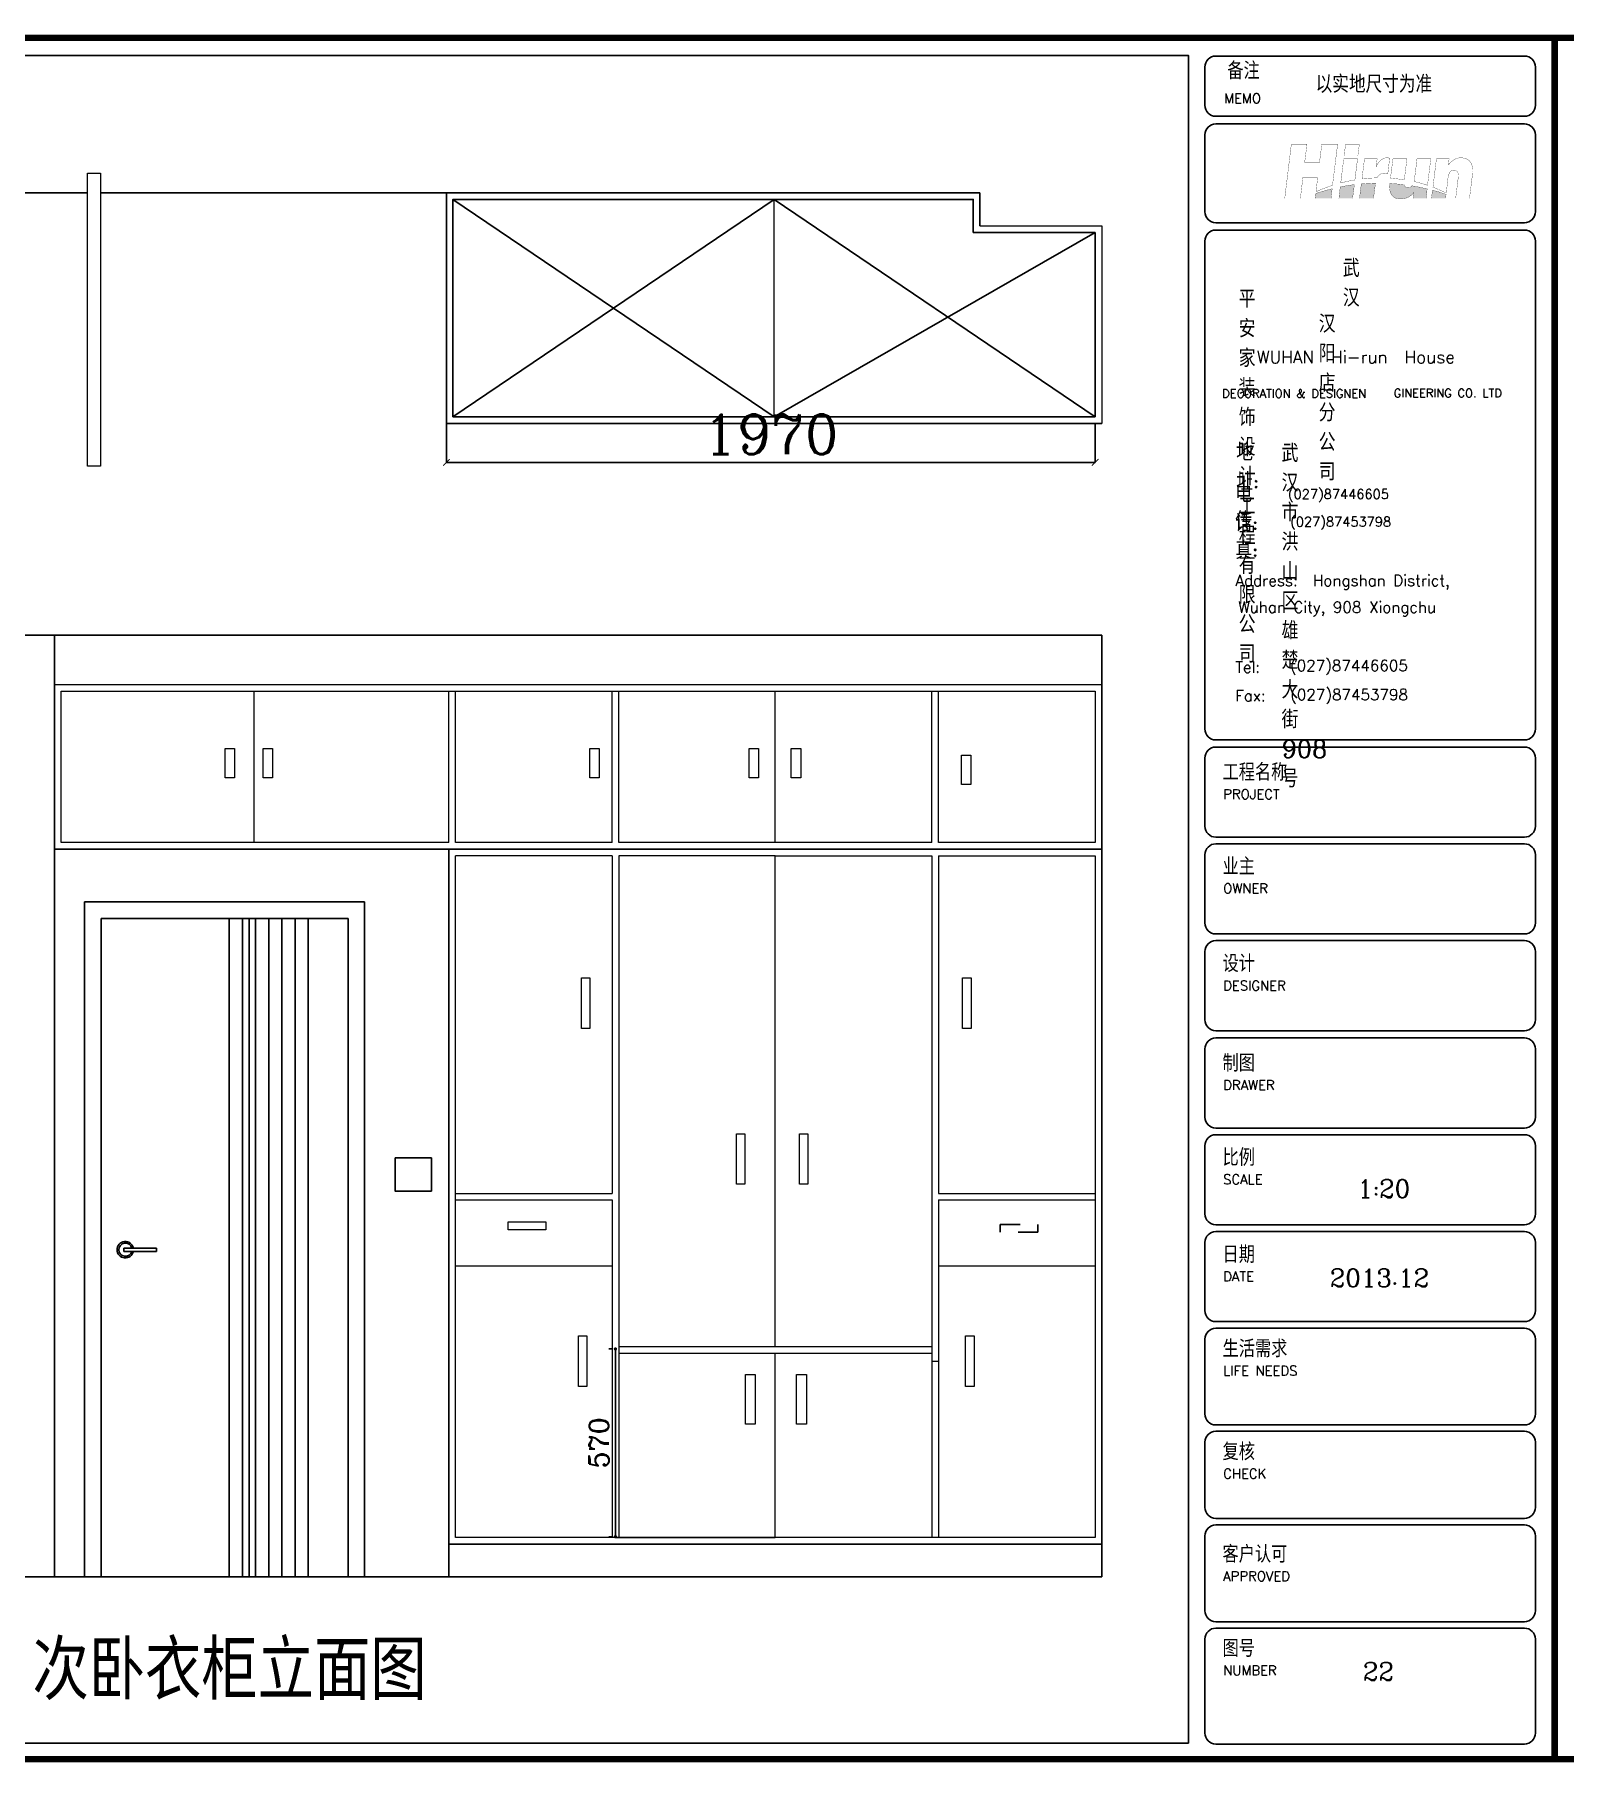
# Model space of a CAD drawing. Header units: millimetres. Extents: x 450898 to 533685, y -921830 to -458543.
# Drawn here: x 499270 to 503915, y -912629 to -907382 of the extents above; entities that cross this region are included whole.
import ezdxf

# ---------------------------------------------------------------- set-up
doc = ezdxf.new("R2010")
doc.units = ezdxf.units.MM
doc.header["$MEASUREMENT"] = 0
doc.header["$PDMODE"] = 3
doc.linetypes.add('ACAD_ISO03W100', pattern=[30, 12, -18])
doc.layers.get('0').update_dxf_attribs({"linetype": 'CONTINUOUS'})
doc.layers.get('DEFPOINTS').update_dxf_attribs({"linetype": 'CONTINUOUS'})
for name, color, linetype in [('8', 8, 'CONTINUOUS'), ('DOOR', 1, 'CONTINUOUS'), ('txt', 7, 'CONTINUOUS'), ('墙线', 5, 'CONTINUOUS'), ('家具', 7, 'CONTINUOUS')]:
    doc.layers.add(name, color=color, linetype=linetype)
doc.layers.add('门窗', color=4, linetype='CONTINUOUS', lineweight=13)
doc.styles.add('HZXY', font='complex.shx', dxfattribs={"bigfont": 'HZXY.shx'})
doc.styles.add('ROMAND', font='romand')
doc.styles.get("Standard").update_dxf_attribs({"font": 'complex.shx', "bigfont": 'hzxy.shx'})
doc.dimstyles.new('DIM30', dxfattribs={"dimtxt": 60, "dimasz": 10, "dimexe": 20, "dimexo": 20, "dimgap": 20, "dimtad": 1, "dimdec": 0, "dimzin": 0, "dimdsep": 46, "dimtxsty": 'HZXY', "dimblk": 'DOT', "dimcen": 0, "dimclrd": 2, "dimclre": 2, "dimclrt": 2, "dimadec": 0, "dimazin": 0, "dimtfac": 1, "dimtdec": 0, "dimtmove": 2, "dimatfit": 3, "dimfxl": 0, "dimtolj": 1, "dimtzin": 0, "dimarcsym": 0})
doc.dimstyles.new('LMDIM40', dxfattribs={"dimtxt": 80, "dimasz": 20, "dimexe": 0, "dimexo": 0, "dimgap": 25, "dimtad": 1, "dimdec": 0, "dimzin": 0, "dimdsep": 46, "dimtxsty": 'Standard', "dimblk1": 'DOT', "dimblk2": 'DOT', "dimsah": 1, "dimcen": 0, "dimclrd": 2, "dimclre": 2, "dimclrt": 2, "dimadec": 0, "dimazin": 0, "dimtfac": 1, "dimtdec": 0, "dimtmove": 2, "dimatfit": 3, "dimldrblk": 'DOT', "dimfxl": 0, "dimtolj": 1, "dimtzin": 0, "dimarcsym": 0})

# ---------------------------------------------------------------- blocks, each defined once
blk = doc.blocks.new('_ArchTick')
at = {"color": 0, "linetype": 'ByBlock', "const_width": 0.15}
blk.add_lwpolyline([(-0.5, -0.5), (0.5, 0.5)], dxfattribs=at)
blk = doc.blocks.new('*D693')
at = {"layer": 'DEFPOINTS', "color": 2, "lineweight": -2}
for p, q in [((500520.4, -908562.6), (500520.4, -908681)), ((502490.4, -908562.6), (502490.4, -908681)), ((500520.4, -908681), (502490.4, -908681))]:
    blk.add_line(p, q, dxfattribs=at)
at = {"layer": 'DEFPOINTS', "color": 0}
for p in [(500520.4, -908562.6), (502490.4, -908562.6), (502490.4, -908681)]:
    blk.add_point(p, dxfattribs=at)
at = {"layer": 'DEFPOINTS', "color": 2, "lineweight": -2, "xscale": 20, "yscale": 20, "zscale": 20, "rotation": 180}
blk.add_blockref('_ArchTick', (500520.4, -908681), dxfattribs=at)
at = {"layer": 'DEFPOINTS', "color": 2, "lineweight": -2, "xscale": 20, "yscale": 20, "zscale": 20}
blk.add_blockref('_ArchTick', (502490.4, -908681), dxfattribs=at)
at = {"layer": 'DEFPOINTS', "color": 2, "insert": (501505.4, -908596), "char_height": 120, "attachment_point": 5}
blk.add_mtext('\\A1;1970', dxfattribs=at)
blk = doc.blocks.new('_DOT')
at = {"color": 0, "linetype": 'ByBlock'}
blk.add_line((-0.5, 0), (-1, 0), dxfattribs=at)
at = {"color": 0, "linetype": 'ByBlock', "const_width": 0.5}
blk.add_lwpolyline([(-0.25, 0, 1), (0.25, 0, 1)], format="xyb", close=True, dxfattribs=at)
blk = doc.blocks.new('DOT')
at = {"color": 0, "linetype": 'ByBlock'}
blk.add_line((-0.35, 0), (-1, 0), dxfattribs=at)
at = {"color": 0, "linetype": 'ByBlock', "const_width": 0.35}
blk.add_lwpolyline([(-0.175, 0, 1), (0.175, 0, 1)], format="xyb", close=True, dxfattribs=at)
blk = doc.blocks.new('dty56ey6u76u')
h = blk.add_hatch(color=8)
h.paths.add_polyline_path([(152846, -147443, 0.008373), (152807, -147430, 0.012524), (152763, -147418), (152757, -147467), (152843, -147467)])
h.paths.add_polyline_path([(152731, -147410, 0.000978), (152687, -147400, 0.008202), (152639, -147391, -0.08076), (152632, -147397, -0.07009), (152625, -147400, -0.065952), (152611, -147401, -0.171138), (152599, -147397, -0.17102), (152592, -147385, 0.00912), (152548, -147380, 0.006727), (152504, -147377, 0.003583), (152503, -147387, 0.027491), (152503, -147407, 0.125398), (152515, -147446, 0.160866), (152544, -147467), (152600, -147467, 0.083032), (152626, -147454, 0.044846), (152641, -147443, 0.0269), (152650, -147431), (152646, -147467), (152724, -147467)])
h.paths.add_polyline_path([(152417, -147375, 0.005645), (152376, -147377, 0.006522), (152331, -147380), (152320, -147467), (152405, -147467)])
h.paths.add_polyline_path([(152289, -147384, 0.008787), (152246, -147390, 0.015086), (152203, -147398), (152195, -147467), (152278, -147467)])
h.paths.add_polyline_path([(152154, -147409, 0.011698), (152105, -147422, 0.006831), (152054, -147438), (152050, -147467), (152147, -147467)])
at = {"const_width": 1.59}
for points in [[(151906, -147139), (151866, -147467), (151961, -147467), (151976, -147341), (152066, -147341), (152056, -147427, -0.021361), (152111, -147404, -0.011006), (152156, -147388), (152187, -147139), (152091, -147139), (152077, -147249), (151987, -147249), (152001, -147139), (151906, -147139)], [(152350, -147228), (152335, -147349, -0.011867), (152377, -147345, -0.012997), (152427, -147343, -0.143936), (152446, -147321, -0.143683), (152474, -147314, -0.153668), (152483, -147317), (152492, -147317), (152503, -147223), (152499, -147223, -0.015573), (152497, -147222, 0.08379), (152493, -147221, 0.078886), (152473, -147223, 0.132596), (152444, -147241, 0.089043), (152421, -147276), (152427, -147228), (152350, -147228)], [(152766, -147400), (152787, -147228), (152864, -147228), (152860, -147265, -0.054355), (152881, -147242, -0.092924), (152910, -147225, -0.133066), (152954, -147223, -0.145597), (152986, -147238, -0.13647), (153003, -147267, -0.083603), (153007, -147314), (152988, -147467), (152904, -147467), (152919, -147346, 0.0455), (152920, -147326, 0.104986), (152916, -147308, 0.190303), (152904, -147298, 0.109725), (152891, -147296, 0.112267), (152876, -147301, 0.08735), (152867, -147312, 0.032594), (152862, -147324, 0.036354), (152858, -147339), (152847, -147435, 0.013342), (152803, -147415, 0.025843), (152766, -147400, 0.760251)], [(152224, -147228), (152206, -147374, -0.010557), (152247, -147364, -0.012892), (152292, -147356), (152308, -147228), (152224, -147228)], [(152523, -147228), (152508, -147345, -0.015908), (152550, -147349, -0.015358), (152592, -147355), (152608, -147228), (152523, -147228)], [(152669, -147228), (152661, -147297, 0.003215), (152656, -147334, -0.035874), (152651, -147365, -0.014819), (152695, -147376, -0.011975), (152733, -147388), (152753, -147228), (152669, -147228)], [(152054, -147438), (152050, -147467), (152147, -147467), (152154, -147409, 0.011698), (152105, -147422, 0.006831), (152054, -147438, -0.764062)], [(152203, -147398), (152195, -147467), (152278, -147467), (152289, -147384, 0.008787), (152246, -147390, 0.015086), (152203, -147398, -1.073063)], [(152331, -147380), (152320, -147467), (152405, -147467), (152417, -147375, 0.005645), (152376, -147377, 0.006522), (152331, -147380, -0.577686)], [(152731, -147410), (152724, -147467), (152646, -147467), (152650, -147431, -0.0269), (152641, -147443, -0.044846), (152626, -147454, -0.098409), (152595, -147468, -0.092639), (152556, -147470, -0.217932), (152515, -147446, -0.125398), (152503, -147407, -0.027491), (152503, -147387, -0.003583), (152504, -147377, -0.006727), (152548, -147380, -0.00912), (152592, -147385, 0.17102), (152599, -147397, 0.171138), (152611, -147401, 0.065952), (152625, -147400, 0.07009), (152632, -147397, 0.08076), (152639, -147391, -0.008202), (152687, -147400, -0.000978), (152731, -147410, 1.199229)], [(152763, -147418), (152757, -147467), (152843, -147467), (152846, -147443, 0.008373), (152807, -147430, 0.012524), (152763, -147418, -1.421416)]]:
    blk.add_lwpolyline(points, format="xyb", dxfattribs=at)
blk.add_lwpolyline([(152235, -147140), (152227, -147208), (152310, -147208), (152319, -147140), (152235, -147140)], dxfattribs=at)
blk = doc.blocks.new('*D786')
at = {"layer": 'DEFPOINTS', "color": 2, "lineweight": -2}
for p, q in [((501023.6, -911373.2), (501013.6, -911373.2)), ((501033.6, -911383.2), (501033.6, -911933.2)), ((501023.6, -911943.2), (501013.6, -911943.2))]:
    blk.add_line(p, q, dxfattribs=at)
at = {"layer": 'DEFPOINTS', "color": 0}
for p in [(501043.6, -911373.2), (501033.6, -911943.2), (501043.6, -911943.2)]:
    blk.add_point(p, dxfattribs=at)
at = {"layer": 'DEFPOINTS', "color": 2, "lineweight": -2, "xscale": 10, "yscale": 10, "zscale": 10}
for p, rotation in [((501033.6, -911373.2), 90), ((501033.6, -911943.2), 270)]:
    blk.add_blockref('_DOT', p, dxfattribs=dict(at, rotation=rotation))
at = {"layer": 'DEFPOINTS', "color": 2, "insert": (500983.6, -911658.2), "char_height": 60, "attachment_point": 5, "rotation": 90, "style": 'HZXY'}
blk.add_mtext('\\A1;570', dxfattribs=at)

msp = doc.modelspace()

# ---------------------------------------------------------------- linework, layer by layer
at = {"color": 4}
for p, q in [((502823.4, -907480.6), (502823.4, -907596.5)), ((503793.9, -907447.2), (502856.8, -907447.2)), ((503827.3, -907596.5), (503827.3, -907480.6)), ((503793.9, -907629.8), (502856.8, -907629.8)), ((502823.4, -907686.4), (502823.4, -907919.9)), ((503793.9, -907653), (502856.8, -907653)), ((503827.3, -907919.9), (503827.3, -907686.4)), ((503793.9, -907953.3), (502856.8, -907953.3)), ((502823.4, -908008.9), (502823.4, -909490.6)), ((503793.9, -907975.5), (502856.8, -907975.5)), ((503827.3, -909490.6), (503827.3, -908008.9)), ((503793.9, -909524), (502856.8, -909524)), ((502823.4, -909578.8), (502823.4, -909785.8)), ((502856.8, -909545.4), (503793.9, -909545.4)), ((503827.3, -909785.8), (503827.3, -909578.8)), ((502856.8, -909819.2), (503793.9, -909819.2)), ((502856.8, -909839.2), (503793.9, -909839.2)), ((502823.4, -909872.6), (502823.4, -910079.6)), ((503827.3, -910079.6), (503827.3, -909872.6)), ((499471.9, -910065.6), (499471.9, -912065.6)), ((499471.9, -910065.6), (500221.9, -910065.6)), ((500221.9, -910065.6), (500221.9, -912065.6)), ((502856.8, -910113), (503793.9, -910113)), ((502823.4, -910166.4), (502823.4, -910373.4)), ((502856.8, -910133), (503793.9, -910133)), ((503827.3, -910373.4), (503827.3, -910166.4)), ((502856.8, -910406.8), (503793.9, -910406.8)), ((502856.8, -910428.8), (503793.9, -910428.8)), ((502823.4, -910462.2), (502823.4, -910669.2)), ((503827.3, -910669.2), (503827.3, -910462.2)), ((502856.8, -910702.5), (503793.9, -910702.5)), ((502856.8, -910722.6), (503793.9, -910722.6)), ((502823.4, -910756), (502823.4, -910962.9)), ((503827.3, -910962.9), (503827.3, -910756)), ((502856.8, -910996.3), (503793.9, -910996.3)), ((502823.4, -911049.8), (502823.4, -911256.7)), ((502856.8, -911016.4), (503793.9, -911016.4)), ((503827.3, -911256.7), (503827.3, -911049.8)), ((502856.8, -911290.1), (503793.9, -911290.1)), ((502856.8, -911310.2), (503793.9, -911310.2)), ((502823.4, -911343.5), (502823.4, -911570.6)), ((503827.3, -911570.6), (503827.3, -911343.5)), ((502856.8, -911604), (503793.9, -911604)), ((502856.8, -911622.8), (503793.9, -911622.8)), ((502823.4, -911656.2), (502823.4, -911854.1)), ((503827.3, -911854.1), (503827.3, -911656.2)), ((502856.8, -911887.5), (503793.9, -911887.5)), ((502823.4, -911940.9), (502823.4, -912167.9)), ((502856.8, -911907.5), (503793.9, -911907.5)), ((503827.3, -912167.9), (503827.3, -911940.9)), ((502856.8, -912201.3), (503793.9, -912201.3)), ((502823.4, -912254.3), (502823.4, -912539.4)), ((502856.8, -912220.9), (503793.9, -912220.9)), ((503827.3, -912539.4), (503827.3, -912254.3)), ((502856.8, -912572.8), (503793.9, -912572.8))]:
    msp.add_line(p, q, dxfattribs=at)
for p, q in [((499421.9, -910015.6), (499421.9, -912065.6)), ((499421.9, -910015.6), (500271.9, -910015.6)), ((500271.9, -910015.6), (500271.9, -912065.6))]:
    msp.add_line(p, q)
at = {"color": 44}
for p, q in [((499860.9, -910065.6), (499860.9, -912065.6)), ((499900.9, -910065.6), (499900.9, -912065.6)), ((499940.9, -910065.6), (499940.9, -912065.6)), ((499980.9, -910065.6), (499980.9, -912065.6)), ((500020.9, -910065.6), (500020.9, -912065.6)), ((500060.9, -910065.6), (500060.9, -912065.6)), ((500100.9, -910065.6), (500100.9, -912065.6))]:
    msp.add_line(p, q, dxfattribs=at)
at = {"const_width": 19.9}
for points in [[(496683.4, -912618.8), (503885.4, -912618.8), (503885.4, -907391.9), (496683.4, -907391.9)], [(503885.4, -912618.8), (511087.3, -912618.8), (511087.3, -907391.9), (503885.4, -907391.9)]]:
    msp.add_lwpolyline(points, close=True, dxfattribs=at)
at = {"color": 4}
msp.add_lwpolyline([(496733.5, -907445.2), (496733.5, -912569.8), (502773.7, -912569.8), (502773.7, -907445.2)], close=True, dxfattribs=at)
for centre, start, end in [((502856.8, -907480.6), 90, 180), ((503793.9, -907480.6), 0, 90), ((502856.8, -907596.5), 180, 270), ((503793.9, -907596.5), 270, 0), ((502856.8, -907686.4), 90, 180), ((503793.9, -907686.4), 0, 90), ((502856.8, -907919.9), 180, 270), ((503793.9, -907919.9), 270, 0), ((502856.8, -908008.9), 90, 180), ((503793.9, -908008.9), 0, 90), ((502856.8, -909490.6), 180, 270), ((503793.9, -909490.6), 270, 0), ((502856.8, -909578.8), 90, 180), ((503793.9, -909578.8), 0, 90), ((502856.8, -909785.8), 180, 270), ((503793.9, -909785.8), 270, 0), ((502856.8, -909872.6), 90, 180), ((503793.9, -909872.6), 0, 90), ((502856.8, -910079.6), 180, 270), ((503793.9, -910079.6), 270, 0), ((502856.8, -910166.4), 90, 180), ((503793.9, -910166.4), 0, 90), ((502856.8, -910373.4), 180, 270), ((503793.9, -910373.4), 270, 0), ((502856.8, -910462.2), 90, 180), ((503793.9, -910462.2), 0, 90), ((502856.8, -910669.2), 180, 270), ((503793.9, -910669.2), 270, 0), ((502856.8, -910756), 90, 180), ((503793.9, -910756), 0, 90), ((502856.8, -910962.9), 180, 270), ((503793.9, -910962.9), 270, 0), ((502856.8, -911049.8), 90, 180), ((503793.9, -911049.8), 0, 90), ((502856.8, -911256.7), 180, 270), ((503793.9, -911256.7), 270, 0), ((502856.8, -911343.5), 90, 180), ((503793.9, -911343.5), 0, 90), ((502856.8, -911570.6), 180, 270), ((503793.9, -911570.6), 270, 0), ((502856.8, -911656.2), 90, 180), ((503793.9, -911656.2), 0, 90), ((502856.8, -911854.1), 180, 270), ((503793.9, -911854.1), 270, 0), ((502856.8, -911940.9), 90, 180), ((503793.9, -911940.9), 0, 90), ((502856.8, -912167.9), 180, 270), ((503793.9, -912167.9), 270, 0), ((502856.8, -912254.3), 90, 180), ((503793.9, -912254.3), 0, 90), ((502856.8, -912539.4), 180, 270), ((503793.9, -912539.4), 270, 0)]:
    msp.add_arc(centre, 33.4, start, end, dxfattribs=at)
at = {"layer": '8', "linetype": 'ACAD_ISO03W100', "ltscale": 5}
msp.add_lwpolyline([(502202.4, -910995.5), (502316.8, -910995.5), (502316.8, -911019), (502202.4, -911019)], close=True, dxfattribs=at)
at = {"layer": 'DEFPOINTS'}
for p, q in [((499330.4, -907862.6), (499190.4, -907862.6)), ((499330.4, -909355.6), (499330.4, -909855.6)), ((499921.6, -910065.6), (499921.6, -912065.6)), ((500527.9, -911965.6), (502510.4, -911965.6))]:
    msp.add_line(p, q, dxfattribs=at)
at = {"layer": 'DEFPOINTS', "color": 44}
for p, q in [((496948.2, -909205.6), (499330.4, -909205.6)), ((500527.9, -909855.6), (500527.9, -912065.6))]:
    msp.add_line(p, q, dxfattribs=at)
at = {"layer": 'DEFPOINTS', "color": 2}
for p, q in [((499330.4, -909205.6), (499172.4, -909205.6)), ((500527.9, -912065.6), (499261.5, -912065.6))]:
    msp.add_line(p, q, dxfattribs=at)
at = {"layer": 'DEFPOINTS', "color": 44}
msp.add_lwpolyline([(500364.7, -910793.3), (500474.9, -910793.3), (500474.9, -910894), (500364.7, -910894)], close=True, dxfattribs=at)
at = {"layer": 'DEFPOINTS'}
for p in [(499799, -909375.6), (500247.6, -909375.6), (500696.2, -909375.6), (500969, -909375.6), (501144.7, -909375.6), (502451.2, -909375.6), (502465.4, -909855.6)]:
    msp.add_point(p, dxfattribs=at)
at = {"layer": 'DOOR', "color": 44}
for p, q in [((499540.4, -911066.8), (499540.4, -911076.8)), ((499540.4, -911066.8), (499640.4, -911066.8)), ((499540.4, -911076.8), (499640.4, -911076.8)), ((499640.4, -911066.8), (499640.4, -911076.8))]:
    msp.add_line(p, q, dxfattribs=at)
for radius, start, end in [(25, 11.537, 348.463), (20, 14.4775, 345.5225)]:
    msp.add_arc((499545.4, -911071.8), radius, start, end, dxfattribs=at)
at = {"layer": '墙线'}
for p, q in [((499430.4, -907862.6), (499330.4, -907862.6)), ((500320.4, -907862.6), (502140.4, -907862.6)), ((500520.4, -907862.6), (500520.4, -908562.6)), ((502140.4, -907862.6), (502140.4, -907962.6)), ((500520.4, -908562.6), (502510.4, -908562.6)), ((499330.4, -909205.6), (499330.4, -912065.6)), ((499330.4, -909205.6), (502510.4, -909205.6)), ((502510.4, -909205.6), (502510.4, -912065.6)), ((497341, -912065.6), (500520.4, -912065.6)), ((500520.4, -912065.6), (502510.4, -912065.6))]:
    msp.add_line(p, q, dxfattribs=at)
at = {"layer": '家具', "color": 250}
for p, q in [((500320.4, -907862.6), (499470.4, -907862.6)), ((501515.4, -907882.6), (500540.4, -908542.6)), ((500540.4, -907882.6), (501515.4, -908542.6)), ((501515.4, -907882.6), (502490.4, -908542.6)), ((501515.4, -908542.6), (502490.4, -907982.6))]:
    msp.add_line(p, q, dxfattribs=at)
msp.add_lwpolyline([(502490.4, -907982.6), (502490.4, -908542.6), (500540.4, -908542.6), (500540.4, -907882.6), (502120.4, -907882.6), (502120.4, -907982.6)], close=True, dxfattribs=at)
at = {"layer": '门窗'}
for p, q in [((501515.4, -908542.6), (501515.4, -907882.6)), ((499330.4, -909355.6), (502510.4, -909355.6)), ((499350.4, -909835.6), (499350.4, -909375.6)), ((499350.4, -909375.6), (500520.4, -909375.6)), ((499935.4, -909375.6), (499935.4, -909835.6)), ((500520.4, -909375.6), (502490.4, -909375.6)), ((500520.4, -909375.6), (501690.4, -909375.6)), ((500527.9, -909835.6), (500527.9, -909375.6)), ((500547.9, -909835.6), (500547.9, -909375.6)), ((501023.6, -909835.6), (501023.6, -909375.6)), ((501043.6, -909835.6), (501043.6, -909375.6)), ((501105.4, -909375.6), (502275.4, -909375.6)), ((501519.2, -909835.6), (501519.2, -909375.6)), ((501994.8, -909835.6), (501994.8, -909375.6)), ((502014.8, -909835.6), (502014.8, -909375.6)), ((502490.4, -909375.6), (502490.4, -909835.6)), ((499330.4, -909855.6), (502510.4, -909855.6)), ((500527.9, -909835.6), (499350.4, -909835.6)), ((501023.6, -909835.6), (500547.9, -909835.6)), ((501994.8, -909835.6), (501043.6, -909835.6)), ((502490.4, -909835.6), (502014.8, -909835.6)), ((501023.6, -909875.6), (500547.9, -909875.6)), ((501023.6, -909875.6), (501023.6, -910900.6)), ((501519.2, -909875.6), (501043.6, -909875.6)), ((501043.6, -909875.6), (501043.6, -910900.6)), ((501043.6, -909875.6), (501043.6, -911945.6)), ((501519.2, -911365.6), (501519.2, -909875.6)), ((501994.8, -909875.6), (501994.8, -910900.6)), ((501994.8, -909875.6), (501994.8, -911945.6)), ((502014.8, -909875.6), (502014.8, -910900.6)), ((500547.9, -910900.6), (501023.6, -910900.6)), ((502014.8, -910900.6), (502490.4, -910900.6)), ((500547.9, -910920.6), (501023.6, -910920.6)), ((501023.6, -910920.6), (501023.6, -911945.6)), ((501519.2, -911365.6), (501519.2, -910920.6)), ((502014.8, -910920.6), (502014.8, -911945.6)), ((502014.8, -910920.6), (502490.4, -910920.6)), ((500547.9, -911120.6), (501023.6, -911120.6)), ((502014.8, -911120.6), (502490.4, -911120.6)), ((501519.2, -911945.6), (501519.2, -911385.6)), ((501519.2, -911745.6), (501519.2, -911385.6)), ((502014.8, -911411.6), (501994.8, -911411.6)), ((501033.6, -911945.6), (501519.2, -911945.6))]:
    msp.add_line(p, q, dxfattribs=at)
for points in [[(499470.4, -907802.6), (499470.4, -908692.6), (499430.4, -908692.6), (499430.4, -907802.6), (499470.4, -907802.6)], [(502510.4, -907962.6), (502510.4, -908562.6), (500520.4, -908562.6), (500520.4, -907862.6), (502140.4, -907862.6), (502140.4, -907962.6), (502510.4, -907962.6)], [(502510.4, -909855.6), (502510.4, -909855.6), (502510.4, -911965.6), (500527.9, -911965.6), (500527.9, -909855.6)], [(502014.8, -909875.6), (502490.4, -909875.6), (502490.4, -911945.6), (500547.9, -911945.6), (500547.9, -909875.6)], [(501519.2, -909875.6), (501994.8, -909875.6)], [(501043.6, -911365.6), (501994.8, -911365.6)], [(501043.6, -911385.6), (501994.8, -911385.6)]]:
    msp.add_lwpolyline(points, dxfattribs=at)
for points in [[(499330.4, -909355.6), (502510.4, -909355.6), (502510.4, -909855.6), (499330.4, -909855.6)], [(499848.9, -909549.9), (499877.3, -909549.9), (499877.3, -909638.9), (499848.9, -909638.9)], [(499963.9, -909549.9), (499992.3, -909549.9), (499992.3, -909638.9), (499963.9, -909638.9)], [(500956, -909549.9), (500984.5, -909549.9), (500984.5, -909638.9), (500956, -909638.9)], [(501439.6, -909549.9), (501468, -909549.9), (501468, -909638.9), (501439.6, -909638.9)], [(501567.8, -909549.9), (501596.3, -909549.9), (501596.3, -909638.9), (501567.8, -909638.9)], [(502084.7, -909570.2), (502113.1, -909570.2), (502113.1, -909659.2), (502084.7, -909659.2)], [(500930.5, -910246.7), (500956.1, -910246.7), (500956.1, -910400), (500930.5, -910400)], [(502087.9, -910246.7), (502113.5, -910246.7), (502113.5, -910400), (502087.9, -910400)], [(501401.2, -910719.6), (501426.7, -910719.6), (501426.7, -910872.9), (501401.2, -910872.9)], [(501592.5, -910719.6), (501618.1, -910719.6), (501618.1, -910872.9), (501592.5, -910872.9)], [(500708, -910987.6), (500822.4, -910987.6), (500822.4, -911011.1), (500708, -911011.1)], [(500921.3, -911333.5), (500946.9, -911333.5), (500946.9, -911486.7), (500921.3, -911486.7)], [(502097.1, -911333.5), (502122.7, -911333.5), (502122.7, -911486.7), (502097.1, -911486.7)], [(501428.5, -911450.5), (501458, -911450.5), (501458, -911602), (501428.5, -911602)], [(501583.8, -911450.5), (501613.4, -911450.5), (501613.4, -911602), (501583.8, -911602)]]:
    msp.add_lwpolyline(points, close=True, dxfattribs=at)

# ---------------------------------------------------------------- block references
at = {"color": 1, "xscale": 0.5, "yscale": 0.5, "zscale": 0.5}
msp.add_blockref('dty56ey6u76u', (427133.1, -834145.6), dxfattribs=at)

# ---------------------------------------------------------------- texts
for s, height, style, p in [('备注', 51.77, 'HZXY', (502891.8, -907517.6)), ('以实地尺寸为准', 53.2, 'HZXY', (503159.9, -907559)), ('MEMO', 29.38, 'ROMAND', (502882.1, -907590.3)), ('WUHAN  Hi-run  House', 37.498, 'HZXY', (502981.4, -908380.1, -577.1)), ('DECORATION & DESIGNEN', 25.491, 'HZXY', (502876.2, -908484.6, -577.1)), ('GINEERING CO. LTD', 25.491, 'HZXY', (503397.4, -908483.2, -577.1)), ('(027)87446605', 28.856, 'HZXY', (503075.6, -908791.7, -494.7)), (' (027)87453798', 28.856, 'HZXY', (503062.6, -908875.7, -494.7)), ('Address:  Hongshan District, ', 33.666, 'HZXY', (502916.5, -909056.6, -577.1)), (' Wuhan City, 908 Xiongchu  ', 33.666, 'HZXY', (502902, -909137.6)), (' (027)87446605', 33.666, 'HZXY', (503059.1, -909314.8, -395.7)), (' (027)87453798', 33.666, 'HZXY', (503059.6, -909403.1, -494.7)), ('工程名称', 51.77, 'HZXY', (502877.2, -909647.8)), ('PROJECT', 29.38, 'ROMAND', (502879.2, -909703.3)), ('业主', 51.77, 'HZXY', (502877.2, -909933.9)), ('OWNER', 29.38, 'ROMAND', (502879.2, -909989.5)), ('设计', 51.77, 'HZXY', (502877.2, -910228.8)), ('DESIGNER', 29.38, 'ROMAND', (502879.2, -910284.4)), ('制图', 51.77, 'HZXY', (502877.2, -910531.1)), ('DRAWER', 29.38, 'ROMAND', (502879.2, -910586.7)), ('比例', 51.77, 'HZXY', (502877.2, -910817.3)), ('SCALE', 29.38, 'ROMAND', (502879.2, -910872.9)), ('日期', 51.77, 'HZXY', (502877.2, -911112.2)), ('DATE', 29.38, 'ROMAND', (502879.2, -911167.8)), ('复核', 51.77, 'HZXY', (502877.2, -911711)), ('CHECK', 29.38, 'ROMAND', (502879.2, -911766.6)), ('客户认可', 51.77, 'HZXY', (502877.2, -912022.2)), ('APPROVED', 29.38, 'ROMAND', (502879.2, -912077.8)), ('图号', 51.77, 'HZXY', (502877.2, -912308.3)), ('NUMBER', 29.38, 'ROMAND', (502879.2, -912363.9))]:
    msp.add_text(s, height=height, dxfattribs=dict(style=style)).set_placement(p)
for s, p in [('1:20', (503286.7, -910913.8)), ('2013.12', (503202.8, -911184.9)), ('22', (503303.3, -912380.1))]:
    msp.add_text(s, height=55).set_placement(p)
at = {"color": 2}
for s, height, style, p in [('生活需求', 51.77, 'HZXY', (502877.2, -911398.3)), ('LIFE NEEDS', 29.38, 'ROMAND', (502879.2, -911453.9))]:
    msp.add_text(s, height=height, dxfattribs=dict(at, style=style)).set_placement(p)
at = {"attachment_point": 1, "style": 'HZXY'}
for s, insert, char_height, width in [('武汉', (503242.4, -908064.3, -577.1), 53.87, 0.285), ('平安家装饰设计工程有限公司', (502926.3, -908157.9, -577.1), 53.865, 0.337), ('汉阳店分公司', (503169.2, -908233.4, -577.1), 53.87, 0.25), ('地址:', (502918.4, -908622.7, -577.1), 53.87, 0.337), ('武汉市洪山区雄楚大街908号', (503056.4, -908626.2, -577.1), 53.865, 0.285), ('电话:', (502915.9, -908748.5, -577.1), 53.87, 0.337), ('传真:', (502915.9, -908831.1, -577.1), 53.87, 0.337), ('Tel:', (502915.9, -909286, -577.1), 33.67, 0.337), ('Fax:', (502915.9, -909372.7, -577.1), 33.67, 0.337)]:
    msp.add_mtext(s, dxfattribs=dict(at, insert=insert, char_height=char_height, width=width))
at = {"layer": 'txt', "insert": (499263.5, -912258.7), "char_height": 180, "width": 2954, "attachment_point": 1}
msp.add_mtext('次卧衣柜立面图', dxfattribs=at)

# ---------------------------------------------------------------- dimensions: what is measured, and where the dimension line sits
at = {"layer": 'DEFPOINTS'}
dim = msp.add_linear_dim(base=(502490.4, -908681), p1=(500520.4, -908562.6), p2=(502490.4, -908562.6), dimstyle='LMDIM40', override={"dimtxt": 120, "dimblk": 'ArchTick', "dimsah": 0, "dimldrblk": 'DOT'}, dxfattribs=at)
dim.commit()
dim.dimension.update_dxf_attribs({"geometry": '*D693', "text_midpoint": (501505.4, -908596)})
at = {"layer": 'DEFPOINTS', "color": 2}
dim = msp.add_linear_dim(base=(501033.6, -911943.2), p1=(501043.6, -911373.2), p2=(501043.6, -911943.2), angle=90, dimstyle='DIM30', dxfattribs=at)
dim.commit()
dim.dimension.update_dxf_attribs({"geometry": '*D786', "text_midpoint": (500983.6, -911658.2)})

doc.saveas('drawing.dxf')
